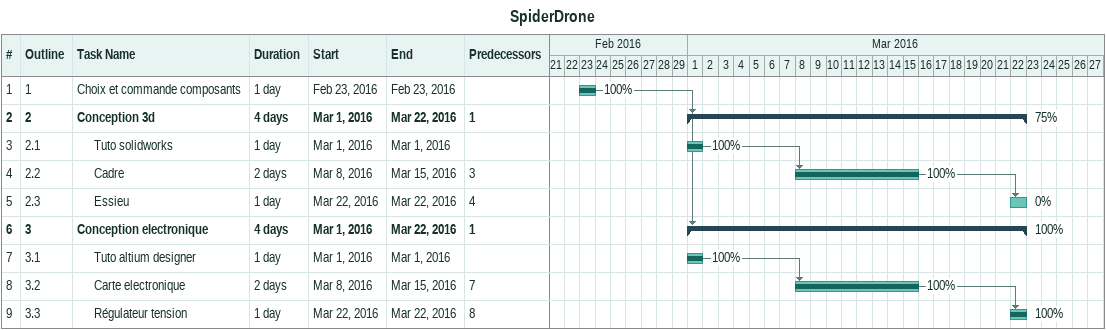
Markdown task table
SpiderDrone

| ID | WBS | Task | Duration | Start | Finish | Predecessors | % complete |
|---|---|---|---|---|---|---|---|
| 1 | 1 | Choix et commande composants | 1d | 2016-02-23 | 2016-02-23 |  | 100 |
| 2 | 2 | **Conception 3d** | 4d | 2016-03-01 | 2016-03-22 | 1 | 75 |
| 3 | 2.1 | Tuto solidworks | 1d | 2016-03-01 | 2016-03-01 |  | 100 |
| 4 | 2.2 | Cadre | 2d | 2016-03-08 | 2016-03-15 | 3 | 100 |
| 5 | 2.3 | Essieu | 1d | 2016-03-22 | 2016-03-22 | 4 | 0 |
| 6 | 3 | **Conception electronique** | 4d | 2016-03-01 | 2016-03-22 | 1 | 100 |
| 7 | 3.1 | Tuto altium designer | 1d | 2016-03-01 | 2016-03-01 |  | 100 |
| 8 | 3.2 | Carte electronique | 2d | 2016-03-08 | 2016-03-15 | 7 | 100 |
| 9 | 3.3 | Régulateur tension | 1d | 2016-03-22 | 2016-03-22 | 8 | 100 |
